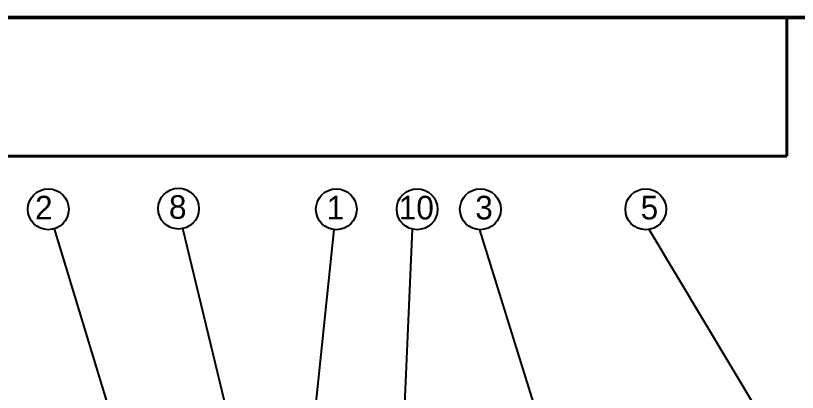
# Model space of a CAD drawing. Header units: millimetres. Extents: x 107291 to 113922, y -130611 to -125922.
# Drawn here: x 107947 to 109107, y -126635 to -126077 of the extents above; entities that cross this region are included whole.
import ezdxf

# ---------------------------------------------------------------- set-up
doc = ezdxf.new("R2010")
doc.units = ezdxf.units.MM
doc.header["$LTSCALE"] = 13
doc.layers.add('1', color=4, linetype='Continuous')
doc.layers.add('注释', color=2, linetype='Continuous')
doc.styles.add('SLDTEXTSTYLE0', font='')
doc.styles.get("Standard").update_dxf_attribs({"font": 'gbenor.shx', "bigfont": 'gbcbig.shx'})
doc.styles.get('SLDTEXTSTYLE0').set_extended_font_data('汉仪长仿宋体')
doc.dimstyles.new('SLDDIMSTYLE2', dxfattribs={"dimtxt": 0.18, "dimasz": 40.8, "dimexe": 0, "dimexo": 0.0625, "dimgap": 0, "dimtad": 0, "dimtih": 1, "dimtoh": 1, "dimdec": 0, "dimrnd": 1e-09, "dimzin": 0, "dimdsep": 46, "dimtxsty": 'Standard', "dimsah": 1, "dimcen": 0.09, "dimadec": 0, "dimazin": 0, "dimtfac": 40.8, "dimtdec": 0, "dimtofl": 0, "dimtmove": 0, "dimatfit": 3, "dimfxl": 1, "dimfrac": 2, "dimtolj": 1, "dimtzin": 0, "dimarcsym": 0})

msp = doc.modelspace()

# ---------------------------------------------------------------- linework, layer by layer
at = {"layer": '1', "color": 0, "lineweight": 40}
for p in [(109091.08, -126079.97), (107701.81, -126285.2)]:
    msp.add_line(p, (109091.08, -126285.2), dxfattribs=at)
at = {"layer": '1', "color": 0, "lineweight": 40, "const_width": 5.53}
msp.add_lwpolyline([(107701.81, -130437.24), (113764.09, -130437.24), (113764.09, -126079.97), (107701.81, -126079.97), (107701.81, -130437.24)], dxfattribs=at)
at = {"layer": '注释'}
for centre in [(107995.61, -126364.12), (108188.8, -126363.19), (108422.87, -126364.12), (108542.69, -126364.12), (108636.49, -126364.12), (108881.79, -126364.12)]:
    msp.add_circle(centre, 30.27, dxfattribs=at)

# ---------------------------------------------------------------- texts
at = {"layer": '注释', "insert": (107988.97, -126344.18), "char_height": 35, "width": 4.1608, "attachment_point": 2, "style": 'SLDTEXTSTYLE0'}
msp.add_mtext('2', dxfattribs=at)
at = {"layer": '注释', "char_height": 35, "attachment_point": 2, "style": 'SLDTEXTSTYLE0'}
for s, insert in [('8', (108187.6, -126343.24)), ('1', (108421.66, -126344.18)), ('10', (108541.49, -126344.18)), ('3', (108641.94, -126344.18)), ('5', (108887.24, -126344.18))]:
    msp.add_mtext(s, dxfattribs=dict(at, insert=insert))

# ---------------------------------------------------------------- leaders
at = {"layer": '注释'}
for points in [[(108276.13, -127283.05), (108004.87, -126392.94)], [(108363.79, -127091.91), (108195.31, -126392.75)], [(108379.64, -126778.73), (108419.73, -126394.23)], [(108496.94, -127294.19), (108535.79, -126393.6)], [(108836.55, -127041.17), (108635.91, -126394.39)], [(109318.29, -127114.37), (108886.73, -126393.99)]]:
    msp.add_leader(points, dimstyle='SLDDIMSTYLE2', dxfattribs=at)

doc.saveas('drawing.dxf')
